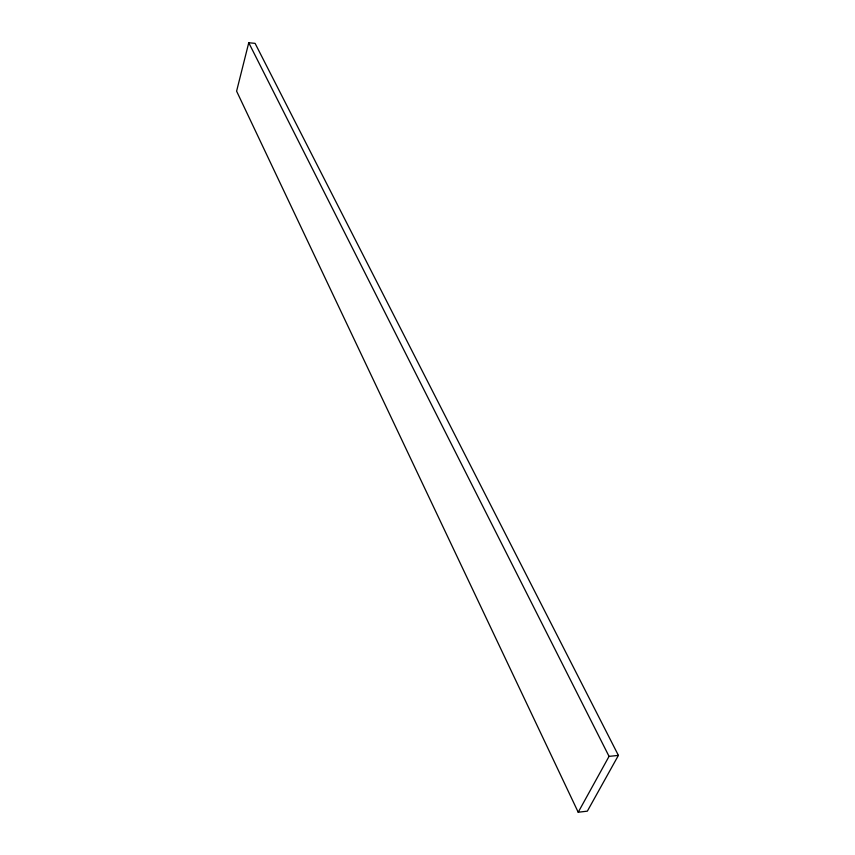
<?xml version="1.0" encoding="UTF-8"?>
<svg xmlns="http://www.w3.org/2000/svg" width="855" height="855" viewBox="0 0 855 855"><rect width="100%" height="100%" fill="white"/><g stroke="black" fill="none" stroke-linecap="round" stroke-linejoin="round"><path stroke-width="1.28" d="M248.752 42.75L236.6 91.164L578.215 812.25L587.353 811.149L618.4 755.393L255.089 43.359L248.752 42.75L609.049 756.376L578.215 812.25M609.049 756.376L618.4 755.393"/></g></svg>
